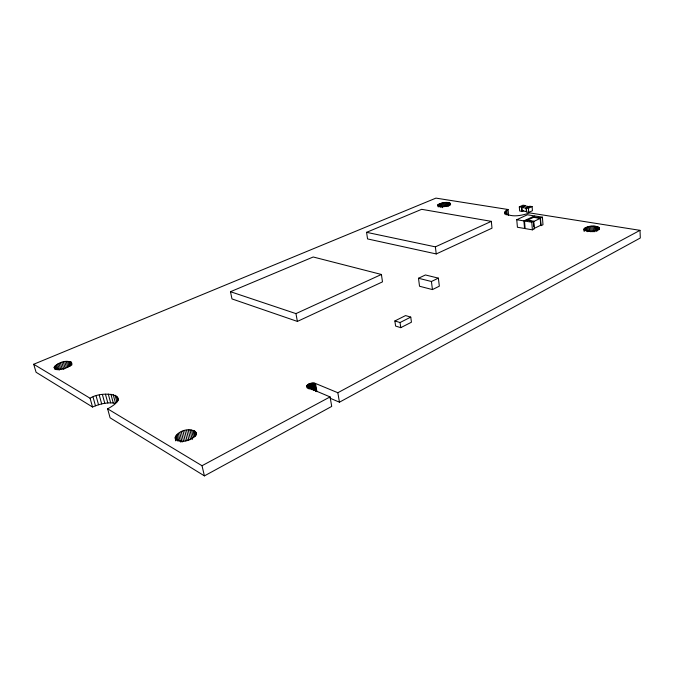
<?xml version="1.0" encoding="UTF-8"?>
<svg xmlns="http://www.w3.org/2000/svg" width="674" height="674" viewBox="0 0 674 674"><rect width="100%" height="100%" fill="white"/><g stroke="black" fill="none" stroke-linecap="round" stroke-linejoin="round"><path stroke-width="1.01" d="M175.745 440.889C172.266 431.192 194.061 424.915 196.572 434.595M330.159 398.241L339.452 402.193L640.3 237.998L640.005 230.339L337.834 392.731L315.474 383.472C312.997 382.091 304.446 384.18 307.774 387.474L330.066 396.91L331.726 406.405L204.424 475.886L110.081 417.813L107.638 408.823C134.665 394.4 101.816 390.12 90.089 398.25L33.7 364.255L435.943 198.114L508.07 209.504L508.6 215.351M505.003 214.307L505.104 211.628L508.07 209.504M54.198 367.254C57.56 362.612 67.307 358.964 71.823 363.134C68.866 368.324 59.152 371.366 54.198 367.819L54.198 367.254L54.729 369.057M437.847 204.913C439.861 208.3 447.738 206.573 450.662 204.07C447.915 200.97 441.108 202.697 437.847 204.913L438.066 206.766M583.954 229.017C587.677 225.622 595.631 224.762 599.498 228.149C596.187 232.016 588.031 232.412 583.97 229.43L584.088 231.3M107.638 408.823L202.006 465.726L330.066 396.91M400.769 327.665L411.443 322.214L410.752 317.109L405.563 315.575L394.871 320.95L395.604 326.064L400.769 327.665L400.044 322.534L394.871 320.95M400.044 322.534L410.752 317.109M432.438 289.584L439.347 286.18L438.37 278.135L425.412 274.967L418.495 278.261L419.531 286.248L432.438 289.584L431.427 281.496L418.495 278.261M431.427 281.496L438.37 278.135M534.002 228.494L540.75 225.251L540.211 218.393L533.555 217.323L526.79 220.508M532.393 229.842L534.33 228.907L533.715 221.291L526.453 220.095L524.507 221.005L525.147 228.587L532.393 229.842L531.769 222.218L533.715 221.291M540.211 218.393L533.446 221.611L533.842 226.531M540.489 218.081L542.41 217.171L542.991 224.737L541.079 225.664L540.489 218.081L533.227 216.91L535.148 216.009L542.41 217.171M523.909 220.912L534.549 215.916L527.397 214.77L516.756 219.716L517.421 227.239L524.549 228.478L523.909 220.912L516.756 219.716M297.377 321.422L382.487 281.875L381.417 274.47L313.216 256.988L230.474 291.699L231.982 298.919L297.377 321.422L295.953 313.612L230.474 291.699M436.238 253.946L492.003 228.174L491.338 221.358L421.663 209.319L366.58 232.328L367.557 238.925L436.238 253.946L435.379 246.853L366.58 232.328M528.745 212.42L532.435 210.718L532.098 206.581L529.806 206.227L526.108 207.921L526.461 212.066L528.745 212.42L528.399 208.274L532.098 206.581M295.953 313.612L381.417 274.47M527.178 207.794L529.604 206.682L525.054 205.991L521.819 207.466L522.114 210.895L526.664 211.611L526.369 208.165L521.819 207.466M519.3 206.876L521.558 207.221L525.257 205.545L522.99 205.199L519.3 206.876L519.654 210.987L521.912 211.35L523.757 210.499M435.379 246.853L491.338 221.358M33.7 364.255L36.093 372.275L92.532 407.012C99.701 403.937 107.747 401.873 115.549 403.372L113.19 394.593M186.521 430.298L188.821 439.869L185.299 440.762L182.983 431.183M526.108 207.921L528.399 208.274M640.005 230.339L529.705 212.917C522.097 215.427 511.895 217.921 504.919 213.035L504.818 212.344M529.638 220.979L532.494 221.451M524.507 221.005L531.769 222.218M54.948 365.974L55.993 369.579M54.451 366.631L55.243 369.335M57.728 363.977L59.48 370.051M56.616 364.626L58.175 370.026M55.681 365.3L56.978 369.799M61.823 362.342L63.845 369.411M60.374 362.823L62.109 368.88M58.992 363.37L60.744 369.436M66.204 361.458L67.931 367.515M64.78 361.652L66.507 367.709M63.305 361.946L65.041 368.004M71.267 362.165L71.84 364.187M70.981 361.972L71.84 365.013M70.635 361.812L71.495 364.845M69.784 361.559L70.93 365.603M68.74 361.416L70.172 366.462M67.535 361.382L68.967 366.429M93.037 397.045L95.464 405.799M90.089 398.25L92.532 407.012M96.121 396.017L98.53 404.762M99.272 395.183L101.673 403.928M102.406 394.576L104.79 403.322M108.295 394.088L110.662 402.833M105.439 394.206L107.815 402.951M110.907 394.214L113.266 402.976M117.571 397.104L118.354 400.044M116.568 396.051L117.874 400.946M115.094 395.208L116.931 402.049M175.038 437.99C179.57 444.663 194.794 440.425 196.117 432.666M176.209 435.227L177.624 440.998M175.526 436.171L176.47 440.029M175.13 437.106L175.838 439.996M179.747 432.565L182.081 442.161M178.349 433.399L180.463 442.043M177.161 434.292L178.804 441.023M181.306 431.823L183.631 441.403M184.735 430.669L187.052 440.248M191.509 430.088L193.337 437.755M189.95 429.995L192.242 439.583M188.273 430.071L190.565 439.65M195.721 431.908L196.404 434.789M195.039 431.25L195.949 435.101M194.592 430.964L195.738 435.775M194.087 430.72L195.452 436.482M202.006 465.726L204.424 475.886M192.899 430.324L194.5 437.047M306.94 385.477L307.319 387.533M306.754 385.865L307.133 387.921M310.343 383.481L311.472 389.631M309.585 383.725L310.52 388.847M308.877 384.012L309.813 389.142M308.237 384.34L308.995 388.443M307.698 384.702L308.448 388.805M307.26 385.081L307.824 388.165M314.91 383.287L316.392 391.493M314.252 383.161L315.735 391.367M313.536 383.102L314.834 390.28M312.761 383.102L314.059 390.28M311.961 383.169L313.258 390.339M311.144 383.295L312.264 389.446M315.474 383.472L316.949 391.687M337.834 392.731L339.452 402.193M440.114 203.573L440.543 207.272M439.322 203.885L439.65 206.665M438.664 204.222L438.993 207.002M438.167 204.567L438.386 206.421M444.166 202.689L444.596 206.387M443.079 202.84L443.509 206.539M442.018 203.043L442.557 207.668M441.023 203.295L441.453 206.985M449.044 202.764L449.364 205.545M448.657 202.689L448.977 205.469M448.244 202.63L448.665 206.337M447.325 202.562L447.755 206.261M446.323 202.545L446.752 206.244M445.261 202.588L445.691 206.286M450.215 203.169L450.426 205.031M449.71 202.941L449.92 204.795M506.755 210.187L507.202 215.065M505.753 210.903L506.115 214.812M505.104 211.628L505.281 213.582M521.558 207.221L521.912 211.35M585.217 227.761L585.386 230.542M584.594 228.166L584.762 230.955M584.164 228.587L584.282 230.449M589.312 226.506L589.59 231.14M588.107 226.742L588.385 231.376M587.003 227.037L587.281 231.671M586.026 227.382L586.254 231.089M593.204 226.186L593.524 231.746M591.898 226.22L592.219 231.789M590.592 226.329L590.913 231.89M597.653 226.725L597.863 230.449M596.726 226.489L596.979 231.14M596.204 226.397L596.465 231.047M595.648 226.321L595.909 230.963M594.46 226.22L594.78 231.789M599.355 227.745L599.456 229.615M598.992 227.365L599.093 229.227M598.419 227.02L598.571 229.817"/></g></svg>
